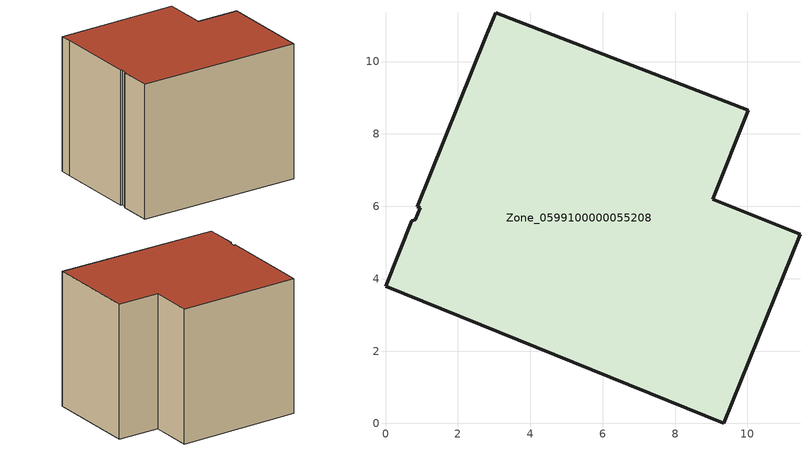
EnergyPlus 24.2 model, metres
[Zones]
Zone_0599100000055208
 floor ground (C_G): 0.82,5.63 0.96,5.96 0.88,5.99 2.77,10.69 3.05,11.36 10.02,8.65 9.04,6.2 11.45,5.23 9.35,0 0,3.79 0.73,5.61 z0
 wall outside (C_F): 10.02,8.65 3.05,11.36 2.77,10.69 0.88,5.99 0.96,5.96 0.82,5.63 0.73,5.61 0,3.79 9.35,0 11.45,5.23 9.04,6.2 10.02,8.65 z0:8.22
 roof outside (C_R): 0.96,5.96 0.82,5.63 0.73,5.61 0,3.79 9.35,0 11.45,5.23 9.04,6.2 10.02,8.65 3.05,11.36 2.77,10.69 0.88,5.99 z8.22
[BUILDING]
Pand.0599100000055208: North Axis=0; Terrain=City; Loads Convergence Tolerance Value=0.04; Temperature Convergence Tolerance Value=0.4; Solar Distribution=FullExterior; Maximum Number of Warmup Days=25; Minimum Number of Warmup Days=1
[Site:Location]
Rotterdam.The.Hague.AP_ZH_NLD Design_Conditions: Latitude=51.96; Longitude=4.45; Time Zone=1; Elevation=-4.5
[SITE:GROUNDTEMPERATURE:BUILDINGSURFACE]
18, 18, 18, 18, 18, 18, 18, 18, 18, 18, 18, 18
[MATERIAL] Thermal Absorptance=0.9; Solar Absorptance=0.7; Visible Absorptance=0.7
Name | Roughness | Thickness | Conductivity | Density | Specific Heat
G.TI.1975-1991 | MediumSmooth | 0.15 | 0.288461 | 540 | 1210
F.TI.1975-1991 | Rough | 0.3 | 0.230769 | 1920 | 840
R.TI.1975-1991 | MediumRough | 0.2 | 0.153846 | 1500 | 1000
[CONSTRUCTION]
C_G: G.TI.1975-1991
C_F: F.TI.1975-1991
C_R: R.TI.1975-1991
[ZONE]
Zone_0599100000055208: Type=1; Multiplier=1; Ceiling Height=Autocalculate; Volume=Autocalculate; Floor Area=autocalculate; Part of Total Floor Area=Yes
[ZONEINFILTRATION:DESIGNFLOWRATE]
Infil_Zone_0599100000055208: Zone or ZoneList or Space or SpaceList=Zone_0599100000055208; Schedule=AlwaysOn; Design Flow Rate Calculation Method=Flow/Area; Flow Rate per Floor Area=0.003; Constant Term Coefficient=1; Temperature Term Coefficient=0; Velocity Term Coefficient=0; Velocity Squared Term Coefficient=0
[HVACTEMPLATE:ZONE:IDEALLOADSAIRSYSTEM]
Zone_0599100000055208: Maximum Heating Supply Air Temperature=50; Minimum Cooling Supply Air Temperature=13; Maximum Heating Supply Air Humidity Ratio=0.0156; Minimum Cooling Supply Air Humidity Ratio=0.0077; Heating Limit=NoLimit; Cooling Limit=NoLimit; Dehumidification Control Type=ConstantSensibleHeatRatio; Cooling Sensible Heat Ratio=0.7; Dehumidification Setpoint=60; Humidification Control Type=None; Humidification Setpoint=30; Outdoor Air Method=None; Outdoor Air Flow Rate per Person=0.00944; Outdoor Air Flow Rate per Zone Floor Area=0; Outdoor Air Flow Rate per Zone=0; Demand Controlled Ventilation Type=None; Outdoor Air Economizer Type=NoEconomizer; Heat Recovery Type=None; Sensible Heat Recovery Effectiveness=0.7; Latent Heat Recovery Effectiveness=0.65
[ZONECONTROL:THERMOSTAT]
ThermostatControl_Zone_0599100000055208: Zone or ZoneList=Zone_0599100000055208; Control Type Schedule=DualSetpointControlType; Control 1=Thermostat_Zone_0599100000055208; Temperature Difference Between Cutout And Setpoint=0
[THERMOSTATSETPOINT:DUALSETPOINT]
Thermostat_Zone_0599100000055208: Heating Setpoint Temperature Schedule=HeatingSetpoint_Zone_0599100000055208; Cooling Setpoint Temperature Schedule=CoolingSetpoint_Zone_0599100000055208
[SCHEDULE:COMPACT]
HeatingSetpoint_Zone_0599100000055208: Through: 12/31, For: AllDays, Until: 24:00, 21
CoolingSetpoint_Zone_0599100000055208: Through: 12/31, For: AllDays, Until: 24:00, 24
DualSetpointControlType: Through: 12/31, For: AllDays, Until: 24:00, 4
AlwaysOn: Through: 12/31, For: AllDays, Until: 24:00, 1
